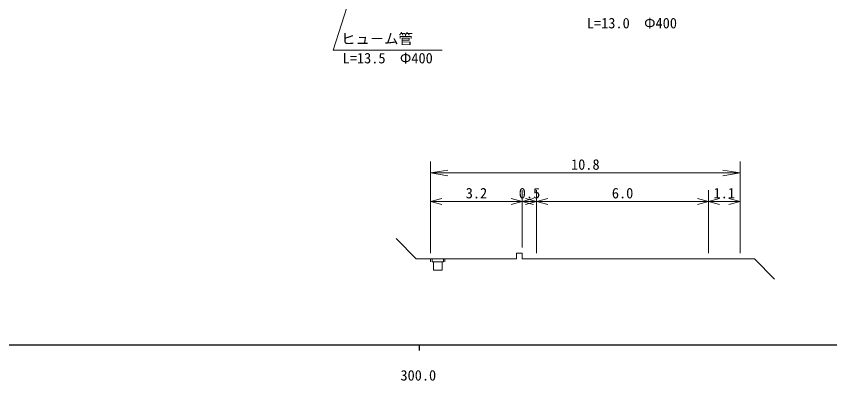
# Model space of a CAD drawing. Units: millimetres, scale not verified, with parts at other scales. Extents: x 40000 to 680000, y 20000 to 380000.
# Drawn here: x 297680 to 439650, y 198715 to 262342 of the extents above; entities that cross this region are included whole.
import ezdxf
from ezdxf.enums import TextEntityAlignment as Align

# ---------------------------------------------------------------- set-up
doc = ezdxf.new("R2010")
doc.units = ezdxf.units.MM
doc.header["$LTSCALE"] = 1000
doc.layers.add('M-STR-HTXT', color=7, linetype='Continuous', lineweight=13)
doc.layers.add('M-TTL-BAND', color=7, linetype='Continuous', lineweight=25)
doc.styles.add('ＭＳ ゴシック', font='')
doc.styles.get('ＭＳ ゴシック').set_extended_font_data('MS Gothic')

# ---------------------------------------------------------------- blocks, each defined once
blk = doc.blocks.new('open_arrow')
at = {"color": 0, "linetype": 'Continuous', "lineweight": -2}
blk.add_lwpolyline([(7.5, 1.25), (0, 0), (7.5, -1.25)], dxfattribs=at)

msp = doc.modelspace()

# ---------------------------------------------------------------- linework, layer by layer
at = {"layer": 'M-STR-HTXT'}
for p, q in [((353009, 256449), (363510, 289360)), ((353009, 256449), (372009, 256449)), ((370000, 221000), (370000, 237000)), ((424000, 221000), (424000, 237000)), ((370000, 235000), (424000, 235000)), ((386000, 222000), (386000, 232000)), ((388500, 221000), (388500, 232000)), ((418500, 221000), (418500, 232000)), ((371932, 230518), (370000, 230000)), ((370000, 230000), (386000, 230000)), ((370000, 230000), (371932, 229482)), ((386000, 230000), (384068, 230518)), ((384068, 229482), (386000, 230000)), ((387932, 230518), (386000, 230000)), ((386000, 230000), (388500, 230000)), ((386000, 230000), (387932, 229482)), ((388500, 230000), (386568, 230518)), ((386568, 229482), (388500, 230000)), ((390432, 230518), (388500, 230000)), ((388500, 230000), (418500, 230000)), ((388500, 230000), (390432, 229482)), ((418500, 230000), (416568, 230518)), ((416568, 229482), (418500, 230000)), ((420432, 230518), (418500, 230000)), ((418500, 230000), (424000, 230000)), ((418500, 230000), (420432, 229482)), ((424000, 230000), (422068, 230518)), ((422068, 229482), (424000, 230000)), ((363964, 223536), (367500, 220000)), ((385000, 220000), (385000, 221000)), ((385000, 221000), (386000, 221000)), ((386000, 220000), (386000, 221000)), ((367500, 220000), (370000, 220000)), ((370000, 220000), (385000, 220000)), ((370000, 220000), (370000, 219500)), ((370250, 220000), (370250, 219500)), ((370250, 219500), (372250, 219500)), ((370500, 219500), (370500, 218000)), ((372000, 219500), (372000, 218000)), ((372250, 220000), (372250, 219500)), ((372500, 220000), (372500, 219500)), ((386000, 220000), (388500, 220000)), ((388500, 220000), (418500, 220000)), ((418500, 220000), (424000, 220000)), ((424000, 220000), (426500, 220000)), ((426500, 220000), (430036, 216464)), ((370500, 218000), (372000, 218000))]:
    msp.add_line(p, q, dxfattribs=at)
at = {"layer": 'M-TTL-BAND'}
for p, q in [((40000, 205000), (579000, 205000)), ((368000, 205000), (368000, 204000))]:
    msp.add_line(p, q, dxfattribs=at)

# ---------------------------------------------------------------- block references
at = {"layer": 'M-STR-HTXT', "xscale": 400, "yscale": 400}
msp.add_blockref('open_arrow', (370000, 235000), dxfattribs=at)
at = {"layer": 'M-STR-HTXT', "xscale": 400, "yscale": 400, "rotation": 180}
msp.add_blockref('open_arrow', (424000, 235000), dxfattribs=at)

# ---------------------------------------------------------------- texts
at = {"layer": 'M-STR-HTXT', "style": 'ＭＳ ゴシック'}
for s, p in [('L=13.0\u3000Φ400', (405128, 262063)), ('L=13.5\u3000Φ400', (362509, 255949))]:
    msp.add_text(s, height=1833, dxfattribs=at).set_placement(p, align=Align.TOP_CENTER)
for s, p in [('ヒュ－ム管', (354384, 256949)), ('10.8', (394500, 235000)), ('3.2', (376125, 230000)), ('0.5', (385375, 230000)), ('6.0', (401625, 230000)), ('1.1', (419375, 230000))]:
    msp.add_text(s, height=1833, dxfattribs=at).set_placement(p, align=Align.BOTTOM_LEFT)
at = {"layer": 'M-TTL-BAND', "style": 'ＭＳ ゴシック'}
msp.add_text('300.0', height=1833, dxfattribs=at).set_placement((367844, 198195), align=Align.BOTTOM_CENTER)

doc.saveas('drawing.dxf')
